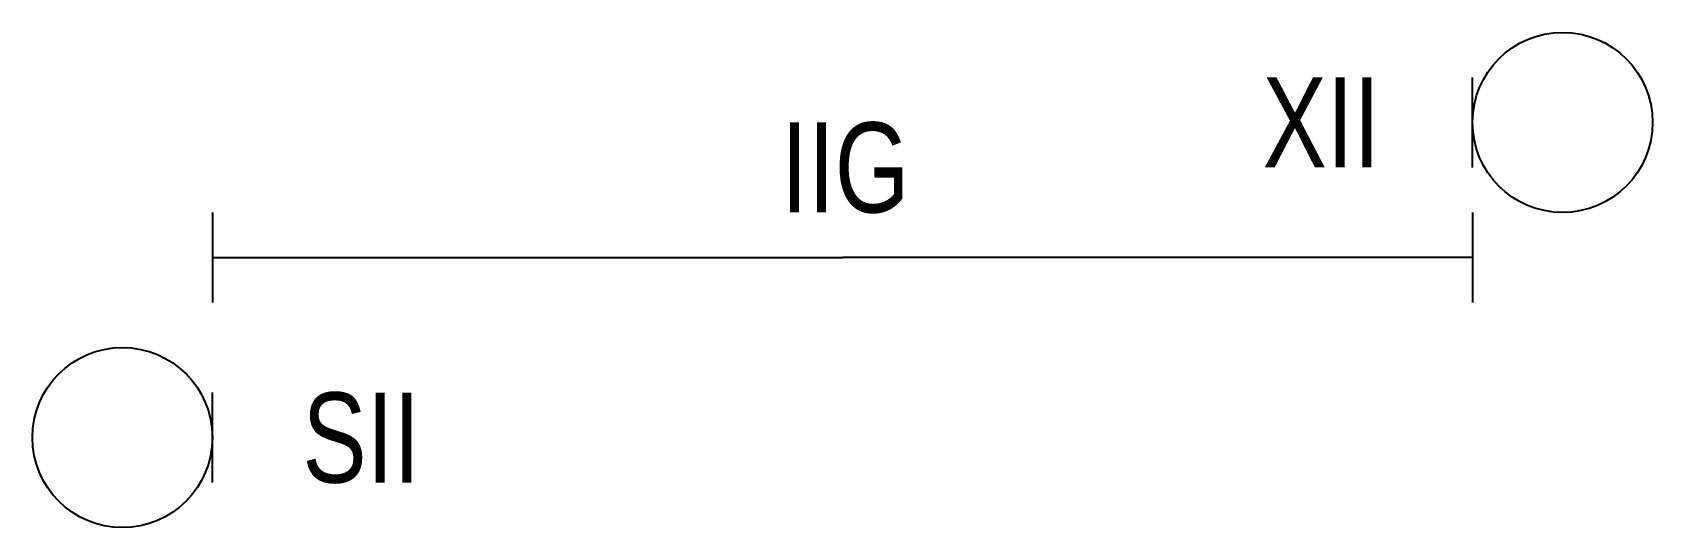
# Model space of a CAD drawing. Extents: x 34.1 to 70.1, y -12 to -1.
import ezdxf

# ---------------------------------------------------------------- set-up
doc = ezdxf.new("R2010")
doc.units = 0
doc.layers.get('0').update_dxf_attribs({"linetype": 'CONTINUOUS'})

msp = doc.modelspace()

# ---------------------------------------------------------------- linework, layer by layer
at = {"color": 1}
for p, q in [((66.1, -4.031), (66.1, -2.031)), ((38.1, -11.031), (38.1, -9.031))]:
    msp.add_line(p, q, dxfattribs=at)
at = {"color": 1, "linetype": 'Continuous'}
for points in [[(38.1, -5.031), (38.1, -7.031)], [(66.1, -5.031), (66.1, -7.031)]]:
    msp.add_lwpolyline(points, dxfattribs=at)
at = {"linetype": 'Continuous'}
for points in [[(38.1, -6.031), (52.1, -6.031)], [(66.1, -6.031), (52.1, -6.031)]]:
    msp.add_lwpolyline(points, dxfattribs=at)
at = {"color": 1}
for centre in [(68.1, -3.031), (36.1, -10.031)]:
    msp.add_circle(centre, 2, dxfattribs=at)

# ---------------------------------------------------------------- texts
at = {"color": 1, "linetype": 'Continuous', "width": 0.8}
for s, p in [('XII', (61.434, -4.031)), ('IIG', (50.739, -5.031)), ('SII', (40.1, -11.031))]:
    msp.add_text(s, height=2, dxfattribs=at).set_placement(p)

doc.saveas('drawing.dxf')
